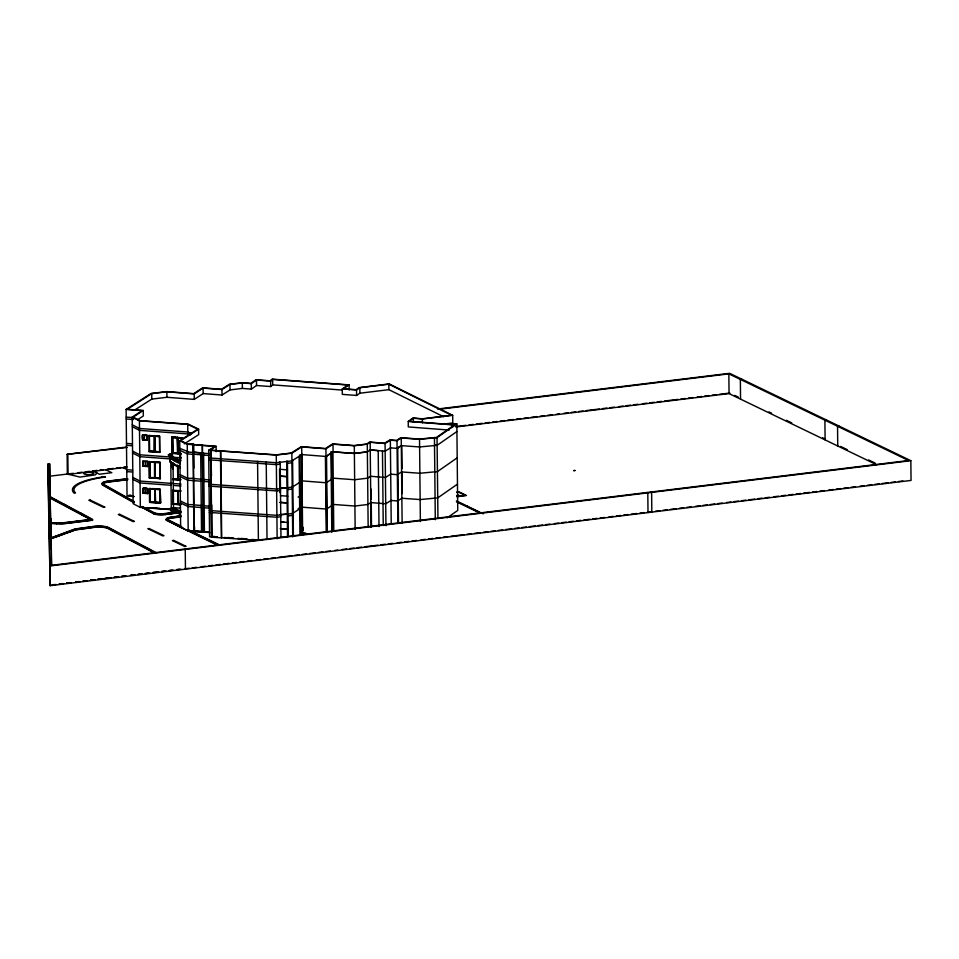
<?xml version="1.0" encoding="UTF-8"?>
<svg xmlns="http://www.w3.org/2000/svg" width="959" height="959" viewBox="0 0 959 959"><rect width="100%" height="100%" fill="white"/><g stroke="black" fill="none" stroke-linecap="round" stroke-linejoin="round"><path stroke-width="1.44" d="M50.755 523.374L59.434 523.818A10.837 2.541 -0.6 0 0 65.799 523.53L92.687 520.246L50.12 497.565L49.844 483.612M171.313 511.327L173.555 511.339L171.313 511.327L170.786 461.627M96.991 473.063L95.253 474.885L79.981 477.067L67.334 474.046L67.13 454.326L126.444 447.074M137.688 419.646L143.323 415.954L143.263 410.476L127.223 409.301L151.726 393.61L166.866 391.811L194.209 393.909L203.092 388.095L221.961 389.534L229.992 384.427L242.315 382.929L251.306 383.636L256.485 380.04L270.642 381.059L272.644 379.404L348.045 385.015L342.279 388.886L342.327 394.377L356.592 395.444L359.889 393.214L388.886 389.666L443.609 416.733M134.632 410.068L151.786 399.088L166.926 397.29L194.269 399.388L203.152 393.574L222.02 395.024L230.052 389.917L242.375 388.407L251.366 389.126L256.544 385.518L270.702 386.549L272.704 384.883L342.195 390.061M330.975 453.271L326 456.46L301.797 454.578L291.932 460.859L276.336 462.729L208.762 457.911M211.459 475.736L210.824 450.346L211.795 537.208L211.759 504.913M449.136 430.064L408.294 426.923L408.246 421.445L412.849 417.956L422.332 418.795L451.557 415.223L388.839 384.187L359.841 387.736L356.532 389.965L342.279 388.886M441.212 424.393L452.756 422.979L452.684 415.307L422.356 419.011L413.377 418.22L409.289 421.313L451.497 424.561L452.996 423.59L456.844 423.854L457.743 510.44L447.302 517.728M130.52 495.803L131.035 495.419L129.825 495.323M333.217 478.157L326.276 482.773L302.073 480.879L292.207 487.16L276.612 489.042L209.026 484.223M333.492 504.458L326.551 509.073L302.349 507.191L292.483 513.473L276.887 515.343L209.302 510.524M211.196 450.37L276.264 455.057L291.848 453.187L301.713 446.906L325.916 448.788L333.013 444.185L354.303 445.767L367.285 444.185L370.162 442.291L385.074 443.502L390.349 440.193L397.002 440.684L401.234 437.963L419.527 439.282L437.04 437.652L456.844 423.854M203.032 510.368L203.056 532.053L202.349 445.324L202.828 491.248M209.961 532.557L204.435 532.161L203.608 453.235L192.675 452.192M456.928 431.526L437.112 445.324L419.598 446.954L401.318 445.635L397.086 448.356L390.433 447.865L385.158 451.174L370.246 449.963L367.357 451.857L354.374 453.439L332.941 451.845L333.768 530.771L331.802 530.627M457.203 457.827L437.46 471.588L419.874 473.255L401.593 471.948L397.362 474.669L390.709 474.166L385.434 477.474L370.522 476.275L367.633 478.157L354.638 479.74L331.251 478.014M457.467 484.139L437.736 497.889L420.15 499.567L401.869 498.248L397.637 500.97L390.984 500.478L385.71 503.787L370.797 502.576L367.908 504.47L354.914 506.04L331.526 504.314M332.27 530.711L331.502 451.737M142.519 434.954L142.579 439.905L147.218 440.181L147.171 435.23L142.435 435.002C144.437 447.757 139.546 432.293 144.737 435.218M148.849 435.482L159.638 436.141L159.805 452.396L149.017 451.629L149.125 435.374M145.049 439.893C142.423 438.299 147.698 428.661 147.051 440.301M159.374 436.573L154.759 436.141M149.017 451.629L149.796 451.042M181.311 453.991L172.117 453.319L171.949 437.172L172.752 436.633M149.556 451.198L154.531 451.389L149.652 451.126L149.388 435.842L154.375 436.021L149.508 435.758M155.046 451.425L159.638 451.857M177.115 437.879L177.523 452.972L172.536 452.78L177.403 453.056M182.462 438.191L177.643 437.915L177.894 453.092L181.347 453.427M142.915 461.411L142.963 466.086L147.302 466.398M145.193 461.567L145.324 466.194M147.938 461.207L142.711 461.315L142.771 466.266L147.494 466.494L147.446 461.531L142.795 461.255L142.939 466.158M182.366 438.263L177.751 437.819M154.902 461.902L154.819 478.325L154.902 461.902L157.528 462.094M180.076 462.322A85.567 20.115 -0.6 0 1 169.791 456.508L168.424 454.866L170.187 453.679L172.452 453.847L172.488 456.412M168.424 455.201L171.253 453.751M172.117 453.319L172.92 452.78L172.764 438.095M172.452 453.847L170.798 454.962A85.339 20.067 -0.6 0 0 181.059 460.752M160.189 465.235L160.321 478.541L149.292 477.93L149.125 461.782L160.285 462.202M177.799 453.163L180.412 453.175M177.787 453.427L177.619 437.28L177.787 453.427L180.412 453.619M149.292 477.93L154.807 477.69L149.832 477.51M153.752 478.062L149.568 477.942L149.4 461.675L159.913 462.454L160.081 478.709M172.656 463.832L172.824 467.908M155.322 477.738L160.069 478.085L155.178 477.822L154.926 462.538L159.781 462.789M143.083 488.299L143.131 493.262L147.782 493.537L147.734 488.587L142.999 488.359C145.037 501.701 139.115 483.372 147.614 488.706L147.614 493.645L148.237 493.226M160.453 478.349L159.913 478.709L159.745 462.562M145.48 488.622L145.528 493.298M145.612 493.238L145.444 488.419L145.504 493.37M147.578 493.441L143.251 493.13M160.189 489.306L160.585 502.876L160.189 489.306L149.676 488.539L149.82 502.276L160.585 502.876M178.074 479.464L180.688 479.488M149.928 488.371L150.323 501.749M150.084 501.905L155.058 502.096L150.179 501.845L149.952 488.946L155.178 488.754L155.322 502.492L154.938 488.922M155.574 502.132L155.202 489.33L160.033 489.605L149.4 488.646L149.544 502.372L160.165 503.151L160.021 489.414M173.052 490.636L173.195 503.631L173.1 496.426M178.314 504.29L178.17 490.552L178.314 504.29L180.939 504.482M349.184 390.001L349.124 384.895L343.358 388.755L356.017 389.714L359.157 387.592L389.246 383.912L452.684 415.307M201.318 531.921L203.248 531.909M170.726 509.625L140.326 507.395L133.121 503.727L132.21 417.141L142.172 410.608L126.132 409.433L127.032 496.019L134.332 496.558M143.263 410.476L133.121 417.117L140.038 420.641L188.336 424.178L198.621 429.164L198.681 434.643L184.308 443.849M326 456.46L333.085 451.857L354.374 453.439L367.357 451.857M211.795 537.208L258.403 540.301L257.575 461.387M397.086 448.356L401.318 445.635M408.246 421.445L451.989 424.813L453.511 423.83L455.765 423.986L436.489 437.412L419.479 439.066L400.73 437.724L396.499 440.445L389.857 439.941L384.583 443.25L369.671 442.039L366.602 444.041L354.255 445.551L332.509 443.933L325.413 448.536L301.222 446.654L291.176 453.044L276.216 454.842L209.781 450.119L216.111 446.271L216.171 451.749M204.435 532.161L188.192 530.926L180.64 527.282L179.729 440.684L197.698 429.188L187.724 424.346L139.415 420.797L132.21 417.141M198.621 429.164L180.652 440.672L187.652 444.053L216.111 446.271M126.132 409.433L151.054 393.466L166.83 391.596L193.706 393.658L202.589 387.844L221.469 389.294L229.321 384.295L242.279 382.713L250.79 383.384L255.957 379.788L270.078 380.807L272.08 379.153L349.124 384.895M300.982 480.459L300.287 480.903L301.845 481.034M298.117 508.773L300.563 507.215L302.109 507.335M300.011 454.602L300.838 533.516L306.005 533.408M299.112 456.28L299.939 535.206L302.624 533.492L311.483 534.187M212.095 536.968L209.577 536.836L208.678 450.239L215.008 446.403L202.145 445.456M213.821 536.453L217.297 537.016M179.729 440.684L187.257 444.317L193.658 444.401L193.898 468.148M193.73 452.073L202.433 452.996M194.006 478.373L187.64 478.313L180.088 474.669M194.281 504.686L187.916 504.614L180.364 500.97M200.695 452.864L201.522 531.789L193.91 531.358L193.011 444.76M231.958 538.047L224.154 537.496M50.935 539.006L50.923 537.999L75.521 529.116L93.85 526.611A10.117 2.386 -0.6 0 1 107.864 527.642L155.646 552.887M56.257 536.728L62.934 534.319M66.938 532.868L73.615 530.459M50.923 538.826L75.533 529.931L93.862 527.438A10.117 2.386 -0.6 0 1 107.876 528.469L154.339 553.007M101.678 477.138L105.478 477.007L102.469 477.426A60.681 14.265 -0.6 0 0 74.358 491.452L75.485 492.962L74.083 493.142A62.215 14.625 -0.6 0 1 101.666 477.126M437.64 409.013L729.643 373.315L910.846 460.692L911.05 480.423L50.156 585.685L48.01 476.419M67.13 454.326L127.175 447.421M439.486 409.229L728.852 373.854L908.593 460.524L51.63 565.307L50.719 518.747L49.017 518.771L50.156 585.685M48.154 483.816L47.95 464.084L49.64 463.88L50.623 523.566L50.359 509.972M741.87 379.213L740.348 379.392L740.552 399.124M179.812 448.356L188.491 451.845M208.678 450.239L210.824 450.346M49.496 476.227L73.28 473.326M77.739 472.775L82.186 472.236M85.159 471.876L89.619 471.325M92.591 470.965L97.051 470.413M100.024 470.054L102.997 469.694M107.456 469.143L113.39 468.424M116.363 468.052L120.822 467.512M123.795 467.153L126.768 466.781M455.633 426.575L466.014 425.305M468.975 424.945L473.422 424.393M476.383 424.034L482.317 423.315M485.278 422.943L489.725 422.404M492.698 422.044L497.134 421.504M500.107 421.133L504.554 420.593M507.515 420.234L513.449 419.503M516.41 419.143L520.857 418.603M523.818 418.232L528.265 417.692M531.226 417.333L537.16 416.602M540.121 416.242L544.568 415.703M547.541 415.331L551.988 414.791M556.424 414.252L559.397 413.892M563.844 413.341L568.291 412.802M571.252 412.442L575.7 411.891M578.661 411.531L583.108 410.991M586.069 410.62L599.411 408.99M602.384 408.63L606.831 408.09M609.792 407.731L614.239 407.179M618.687 406.64L623.134 406.089M626.095 405.729L630.543 405.189M633.503 404.83L637.951 404.278M642.398 403.739L646.846 403.2M649.806 402.828L654.254 402.289M657.227 401.929L661.674 401.377M664.635 401.018L677.977 399.388M680.938 399.028L685.385 398.476M688.346 398.117L692.794 397.577M697.241 397.038L701.688 396.487M704.661 396.127L709.097 395.587M712.069 395.216L716.517 394.676M719.478 394.317L729.859 393.046M126.756 467.225L68.065 474.405L67.849 454.674M456.016 426.971L729.056 393.586L876.622 464.743M127.427 478.697L108.151 481.058A10.957 2.577 -0.6 0 0 102.841 484.415L133.96 501.929M108.523 481.226L127.787 478.877M127.295 479.536L108.163 481.874A10.957 2.577 -0.6 0 0 102.841 485.23L133.972 502.744M127.799 479.692L108.535 482.053A10.117 2.374 -0.6 0 0 103.632 485.158M826.43 419.982L824.896 420.174L825.112 439.905M839.065 426.084L837.543 426.264L837.746 445.995M178.722 512.921L165.499 514.539A9.566 2.254 -0.6 0 1 154.135 514.072L142.244 507.407L142.244 506.58L155.142 513.209A8.715 2.05 -0.6 0 0 165.152 513.544L179.777 511.746M180.112 511.926L165.499 513.712L165.499 514.539M142.244 507.407L155.154 514.036A8.715 2.05 -0.6 0 0 165.164 514.372L178.386 512.741M217.225 545.108L166.363 520.329L166.351 519.502A9.566 2.254 -0.6 0 1 171.577 516.997L181.131 515.834M181.047 526.191L167.094 519.322A8.715 2.05 -0.6 0 1 171.961 517.177L178.734 516.35L178.746 517.177L171.973 518.004A8.715 2.05 -0.6 0 0 167.118 520.15L180.64 527.282L182.797 527.438M166.375 520.329A9.566 2.254 -0.6 0 1 171.589 517.824L181.131 516.661M456.975 496.414L458.69 496.211L458.69 495.383L456.963 495.599L457.563 496.342M457.491 496.354L465.355 495.395L458.39 492.087A15.488 3.644 -0.6 0 1 456.616 492.243M467.86 506.808L467.081 506.076M49.952 565.954L910.846 460.692M54.807 584.499L51.834 585.038L56.293 584.499M59.254 583.947L62.227 583.587M66.686 583.036L69.647 582.676M75.593 581.945L78.566 581.586M83.013 581.046L85.986 580.674M90.446 580.135L93.419 579.775M97.866 579.224L102.325 578.685M105.298 578.325L109.746 577.774M114.205 577.234L117.178 576.862M121.625 576.323L124.598 575.963M130.544 575.232L133.517 574.873M137.964 574.321L140.937 573.962M145.396 573.422L148.357 573.05M152.817 572.511L157.276 571.96M161.723 571.42L164.696 571.061M169.156 570.509L172.129 570.149M176.576 569.598L179.549 569.238M184.715 568.603L185.447 569.143L185.243 549.411M59.254 584.127L63.714 583.587M66.686 583.228L71.134 582.676M75.593 582.137L80.053 581.586M83.025 581.226L87.473 580.686M90.446 580.315L94.905 579.775M97.866 579.404L111.232 577.774M114.205 577.414L118.664 576.862M121.637 576.503L126.085 575.963M130.544 575.412L135.003 574.873M137.964 574.513L142.423 573.962M145.396 573.602L149.844 573.05M152.817 572.691L158.762 571.96M161.735 571.6L166.183 571.061M169.156 570.689L173.615 570.149M176.576 569.79L181.035 569.238M184.715 568.795L189.223 568.243M192.196 567.872L196.655 567.332M201.114 566.781L205.574 566.242M208.547 565.882L212.994 565.331M215.967 564.971L220.426 564.419M223.399 564.06L229.345 563.341M232.318 562.969L236.777 562.43M239.738 562.058L244.197 561.518M247.17 561.159L251.63 560.607M256.089 560.068L260.548 559.517M263.521 559.157L267.969 558.617M270.941 558.246L275.401 557.706M278.374 557.335L291.74 555.705M294.713 555.345L299.172 554.793M302.145 554.434L306.604 553.882M309.577 553.523L315.511 552.804M318.484 552.432L322.943 551.893M325.916 551.521L330.376 550.981M334.835 550.442L337.808 550.07M342.255 549.531L346.714 548.98M349.687 548.62L354.147 548.08M357.12 547.709L361.579 547.169M364.552 546.798L377.918 545.168M380.891 544.808L385.35 544.256M388.323 543.897L392.77 543.357M397.23 542.806L401.689 542.267M404.662 541.895L409.121 541.356M412.094 540.996L416.554 540.444M421.001 539.905L425.46 539.354M428.433 538.994L432.893 538.443M435.865 538.083L440.325 537.543M443.286 537.172L447.745 536.632M450.718 536.273L464.096 534.631M467.069 534.271L471.516 533.719M474.489 533.36L480.435 532.629M483.408 532.269L487.867 531.73M490.84 531.358L495.288 530.818M498.26 530.459L502.72 529.907M505.693 529.548L511.638 528.817M514.599 528.457L519.023 527.918M521.972 527.558L526.395 527.018M529.344 526.659L535.242 525.928M538.179 525.568L542.602 525.029M545.551 524.669L549.975 524.129M554.398 523.59L558.821 523.051M561.77 522.691L566.194 522.152M569.143 521.792L573.566 521.252M576.515 520.881L580.938 520.341M583.887 519.982L589.785 519.263M592.734 518.903L597.157 518.363M600.106 518.004L604.53 517.464M608.953 516.925L613.376 516.386M616.325 516.014L620.749 515.474M623.698 515.115L628.109 514.575M631.058 514.216L636.956 513.497M639.905 513.137L644.328 512.597M647.277 512.238L651.089 511.77M655.536 511.219L659.972 510.679M662.945 510.32L667.38 509.78M670.341 509.409L676.275 508.69M679.236 508.33L683.671 507.779M686.632 507.419L691.079 506.879M695.527 506.34L699.962 505.789M702.923 505.429L707.37 504.89M710.331 504.53L714.779 503.978M717.74 503.619L722.187 503.079M726.622 502.528L731.07 501.989M734.031 501.629L738.478 501.089M741.439 500.718L745.874 500.178M748.835 499.819L754.769 499.088M757.73 498.728L762.165 498.189M765.138 497.829L769.574 497.277M774.021 496.738L778.456 496.199M781.429 495.827L785.865 495.288M788.825 494.928L793.273 494.388M796.234 494.017L800.681 493.477M803.642 493.118L809.564 492.387M812.525 492.027L816.972 491.488M819.933 491.128L824.38 490.576M828.816 490.037L833.263 489.498M836.224 489.138L840.671 488.587M843.632 488.227L848.068 487.687M851.029 487.316L855.476 486.776M859.923 486.237L864.359 485.686M867.32 485.326L871.767 484.786M874.728 484.427L879.175 483.875M882.136 483.516L888.058 482.797M891.019 482.437L895.466 481.886M898.427 481.526L902.875 480.986M280.22 464.156L276.36 464.624L208.774 459.805M287.448 463.293L291.944 462.753M280.496 490.469L276.636 490.924L209.05 486.117M287.724 489.593L292.219 489.054M280.771 516.769L276.911 517.237L209.326 512.418M288 515.906L292.495 515.367M456.963 495.599L458.69 495.383M456.796 496.654A9.626 2.266 -0.6 0 1 457.335 496.582L459.061 496.39M280.028 514.527L287.976 514.012M457.347 496.594L466.482 495.479L458.882 491.811A14.649 3.44 -0.6 0 1 457.251 491.991M56.545 501.006L56.569 500.178M47.95 464.084L48.729 503.799L50.419 503.847M50.623 523.374L59.554 523.614A10.01 2.35 -0.6 0 0 65.452 523.35L91.585 520.162L50.132 498.069L50.108 496.738L92.675 519.418L65.787 522.715A10.837 2.541 -0.6 0 1 59.422 522.991L50.623 522.751L59.542 522.787A10.01 2.35 -0.6 0 0 65.44 522.535L91.585 519.334L50.12 497.242M434.511 445.192L437.184 445.276M191.776 530.771L202.529 531.514M301.21 533L305.537 533.3M209.314 532.209L187.7 530.723L187.7 529.907L188.815 529.979M213.042 536.549L217.465 536.848M227.798 537.555L233.708 537.963M241.081 538.467L246.99 538.874M147.782 507.791L171.841 509.493M251.785 539.485L256.113 539.785M237.712 538.455L246.331 539.078M126.216 417.105L133.505 417.633M126.228 418.987L133.529 419.527M191.392 433.744L187.796 432.018L139.499 428.469L132.294 424.813M190.218 435.062L187.82 433.912L139.523 430.363L132.318 426.707M176.3 437.184L172.356 436.896L172.524 453.044M171.949 437.172L182.63 437.831M172.5 437.436L177.235 437.784L172.38 437.532L172.656 452.708M159.47 436.513L154.651 436.237L154.902 451.521L159.793 451.773M142.663 439.845L147.218 440.181M126.48 443.406L132.318 443.837M126.504 445.3L132.342 445.731M202.229 453.139L209.374 453.655M209.158 455.537L193.442 454.146M149.544 451.461L158.738 452.145M180.16 453.787L172.284 453.211L172.117 437.064M170.51 457.035L139.774 454.782L132.57 451.114M173.064 457.227L181.347 457.827M170.534 458.929L139.786 456.676L132.594 453.008M176.384 459.349L180.772 459.673M145.708 465.99L147.986 466.158L147.326 466.601L147.362 461.591M126.756 469.718L132.594 470.138M126.78 471.6L132.618 472.032M209.41 479.944L193.694 478.553M173.064 478.925L177.799 479.272L177.535 465.475M172.812 479.08L180.556 479.572M209.434 481.838L187.664 480.195L180.112 476.563M157.696 478.349L160.321 478.541M172.8 479.344L180.688 479.92M172.56 479.512L180.436 480.087M181.035 484.091L140.05 481.082L132.845 477.426M170.81 485.23L140.062 482.976L132.869 479.32M173.735 485.446L181.047 485.985M152.553 488.563L159.122 489.042M172.668 490.337L180.795 490.744M172.512 490.445L180.807 491.116M172.944 490.732L177.799 490.984L178.05 503.895L173.076 503.703L177.93 503.978M180.676 491.2L178.194 491.116L178.434 504.026M209.685 506.256L193.97 504.866M180.939 504.11L178.326 504.086L180.819 504.182M172.812 504.062L180.7 504.65M172.656 504.182L180.532 504.758M209.709 508.15L187.94 506.508L180.388 502.864M173.195 509.804L173.171 507.611L180.184 508.126M180.412 514.515L170.187 509.589L170.175 508.486L172.176 508.63M280.184 469.335L287.532 469.886M280.46 495.647L287.808 496.199M298.105 496.978L301.054 497.194M151.27 507.791L159.805 508.426M164.948 508.785L170.534 509.205M280.963 521.72L283.864 521.936M280.735 521.948L288.084 522.499M203.907 531.73L209.266 532.125M187.365 452.001L193.083 452.432M193.107 454.326L187.389 453.895L179.836 450.251M279.848 475.988L287.161 476.539M279.824 476.191L287.173 476.755M280.112 502.3L287.436 502.852M280.1 502.492L287.448 503.055M280.388 528.601L287.712 529.152M280.376 528.805L287.724 529.368M370.246 449.963L378.206 450.598L378.997 526.599M193.658 444.401L187.257 444.317L188.192 530.926M188.42 444.173L202.349 445.324M128.458 495.347L131.239 495.575M300.838 533.516L302.385 533.648L301.57 454.722M178.326 516.182L178.338 516.997L178.734 516.35M287.7 487.711L279.752 488.227L280.472 488.575M734.75 395.408L738.418 397.17M768.926 411.891L771.611 413.185M786.368 420.294L791.738 422.883M822.606 437.772L825.291 439.066M840.599 446.45L847.253 449.651M868.518 459.912L875.159 463.113M650.885 492.039L651.617 492.387L651.82 512.118M647.073 492.506L647.804 492.854L648.008 512.586M456.448 500.946L483.216 513.856M457.215 501.677L481.298 513.293M456.448 501.773L480.531 513.389M279.477 461.914L280.196 462.262L280.975 536.884M123.124 467.668L126.552 469.323M105.778 469.79L111.831 472.703L99.412 474.226L93.359 471.313M173.171 507.611L181.095 511.435M173.183 508.714L181.107 512.526M170.175 508.486L180.4 513.413M187.796 432.018L191.548 433.828M219.383 544.868L188.935 530.039L188.935 530.854M166.351 519.502L180.628 526.455M187.7 529.907L218.556 544.928M188.815 530.795L218.065 545.048M156.425 552.792L108.667 527.546A10.957 2.577 -0.6 0 0 93.443 526.431L74.946 528.972L50.923 537.999M155.106 552.923L108.679 528.373A10.957 2.577 -0.6 0 0 93.455 527.258L74.946 529.788L50.923 538.467L51.127 549.219M103.596 484.331L134.404 501.653M142.244 506.58L154.111 513.257L154.123 514.072M103.608 485.158L134.404 502.468M171.421 513.592L171.409 512.777L171.361 513.82M169.587 454.878L170.055 455.393A85.339 20.067 -0.6 0 0 180.316 461.183M168.424 454.866L170.067 456.496M169.647 460.548L170.115 461.063A85.339 20.067 -0.6 0 0 180.376 466.853M180.388 467.776A85.339 20.067 -0.6 0 1 170.127 461.998L169.623 457.371L170.091 457.899A85.339 20.067 -0.6 0 0 180.352 463.677M51.306 558.126L51.45 565.558M728.852 373.854L729.056 393.586M457.827 495.491L457.839 496.318M453.511 423.83L453.535 426.575M451.989 424.813L452.025 427.546M437.04 437.652L437.951 518.351M434.439 437.52L435.302 519.73M422.356 419.011L422.392 422.847M419.527 439.282L420.378 521.492M413.377 418.22L413.413 422.056M401.809 446.762L402.037 468.687M402.073 471.612L402.3 493.537M401.234 437.963L402.121 523.099M397.733 447.961L398.512 522.499M397.002 440.684L397.865 522.895M390.349 440.193L391.224 523.854M388.839 384.187L388.886 389.666M385.074 443.502L385.938 525.712M382.461 450.946L383.24 525.484M371.109 489.09L371.217 499.315M371.241 502.24L371.493 525.628M370.162 442.291L371.061 527.426M367.285 444.185L368.148 526.395M359.841 387.736L359.889 393.214M356.532 389.965L356.592 395.444M354.303 445.767L355.154 529.428M333.013 444.185L333.085 451.857M330.975 451.701L331.802 532.185M326.528 456.124L327.319 532.113M325.916 448.788L326.791 532.461M325.413 456.412L326.204 532.413M302.265 454.278L302.313 458.666M303.032 527.354L303.068 530.279M301.713 446.906L302.624 533.492M301.33 514.072L301.534 533.072M292.603 460.428L293.394 536.429M291.848 453.187L292.723 536.908M288.215 536.009L287.424 461.399L286.741 461.063L287.532 537.064M279.548 469.227L279.8 492.614M276.264 455.057L277.139 538.778M272.644 379.404L272.704 384.883M270.642 381.059L270.702 386.549M266.23 461.998L267.034 539.485M256.485 380.04L256.544 385.518M251.306 383.636L251.366 389.126M242.315 382.929L242.375 388.407M229.992 384.427L230.052 389.917M221.961 389.534L222.02 395.024M220.762 451.066L221.685 537.663M220.462 451.281L221.373 537.867M210.489 450.382L211.4 536.98M203.092 388.095L203.152 393.574M194.209 393.909L194.269 399.388M194.509 526.611L194.557 530.986M193.334 444.58L194.245 531.166M187.724 424.346L187.82 433.912M180.568 454.242L180.616 458.714M178.182 466.817L178.17 479.404M178.662 516.362L178.662 517.177M177.918 466.518L177.811 479.896L177.655 465.223M178.05 516.433L178.062 517.261M176.983 516.338L176.995 517.165M173.052 463.113L173.555 511.339M172.632 463.197L172.692 469.071M172.392 463.365L172.44 467.764M172.224 463.473L172.272 467.884M171.973 517.177L171.973 518.004M171.589 516.997L171.601 517.824M171.265 512.789L171.265 513.616M170.055 455.393L170.127 461.998M166.866 391.811L166.926 397.29M167.166 519.442L167.178 520.257M165.14 513.544L165.152 514.36M159.47 436.249L159.638 452.408M154.243 436.105L154.279 451.545M154.555 477.846L154.519 462.406L149.904 461.974L149.94 477.426M154.807 489.198L154.807 502.252M154.843 513.137L154.843 513.964M151.726 393.61L151.786 399.088M149.64 461.519L149.82 477.774M143.299 506.652L143.311 507.479M139.415 420.797L140.326 507.395M112.97 529.824L112.982 530.83M112.191 529.907L112.203 530.735M84.236 514.923L84.248 515.738M83.469 515.019L83.481 515.834M82.87 514.192L82.882 515.019M81.959 514.216L81.971 515.031M81.491 513.461L81.503 514.276M80.724 513.053L80.736 513.868M77.2 521.312L77.2 522.14M76.828 521.145L76.84 521.96M66.447 505.441L66.459 506.268M65.524 504.949L65.524 505.777M64.373 504.338L64.385 505.165M60.932 502.504L60.944 503.331M56.725 522.715L56.737 523.542M56.593 522.907L56.605 523.734M51.798 522.583L51.798 523.398M51.618 537.747L51.63 538.574M50.887 497.146L50.887 497.973M50.719 518.747L50.911 537.076M49.64 463.88L49.844 483.792M48.729 503.799L49.233 538.502M107.648 528.133A10.957 2.577 -0.6 0 1 108.019 528.277M165.499 513.724A9.566 2.254 -0.6 0 1 154.123 513.245M103.62 484.331A10.117 2.374 -0.6 0 1 108.511 481.214M174.011 463.976A85.339 20.067 -0.6 0 1 172.272 462.777M180.076 462.154A85.567 20.115 -0.6 0 1 169.791 456.352M179.86 462.19A85.819 20.175 -0.6 0 1 169.539 456.364M179.86 461.842A85.819 20.175 -0.6 0 1 174.766 459.625M172.692 458.45A85.819 20.175 -0.6 0 1 169.539 456.028M179.573 461.89A86.13 20.247 -0.6 0 1 169.216 456.052M179.573 461.627A86.13 20.247 -0.6 0 1 169.216 455.789M179.357 461.663A86.466 20.331 -0.6 0 1 168.964 455.801L169.024 455.465A86.466 20.331 -0.6 0 0 179.357 461.327M180.328 462.274A85.291 20.055 -0.6 0 1 171.481 457.719M154.627 435.59L154.543 452.013L154.627 435.59M160.321 502.48L155.334 502.3L160.321 502.48M574.98 470.485L573.794 470.629L574.98 470.485M90.182 500.083L88.827 500.25L103.584 507.371L104.939 507.203L90.182 500.083M119.695 514.312L118.341 514.48L133.085 521.6L134.44 521.432L119.695 514.312M149.196 528.541L147.842 528.709L162.598 535.829L163.953 535.661L149.196 528.541M173.795 540.408L172.44 540.576L184.727 546.498L186.094 546.342L173.795 540.408M86.238 474.489A4.999 1.175 -0.6 0 0 93.802 473.422A4.999 1.175 -0.6 0 0 86.382 472.451A4.999 1.175 -0.6 0 0 86.238 474.489"/></g></svg>
